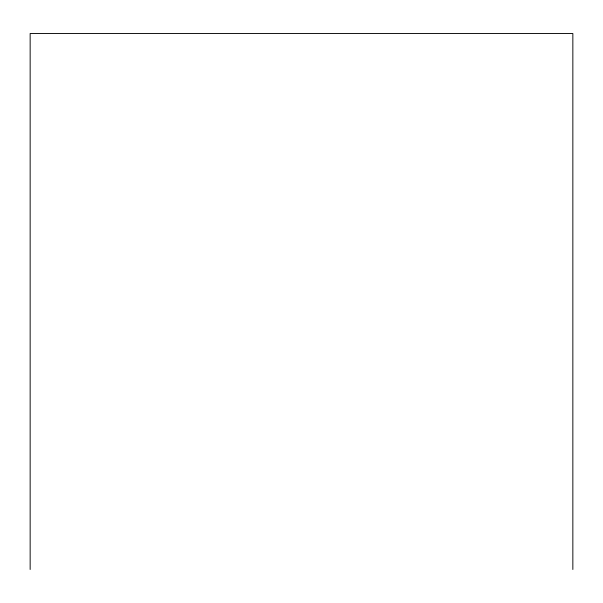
<?xml version="1.0" encoding="UTF-8"?>
<svg xmlns="http://www.w3.org/2000/svg" width="603" height="603" viewBox="0 0 603 603"><rect width="100%" height="100%" fill="white"/><g stroke="black" fill="none" stroke-linecap="round" stroke-linejoin="round"><path stroke-width="0.9" d="M572.85 569.488L572.85 33.512L30.15 33.512L30.15 569.488"/></g></svg>
